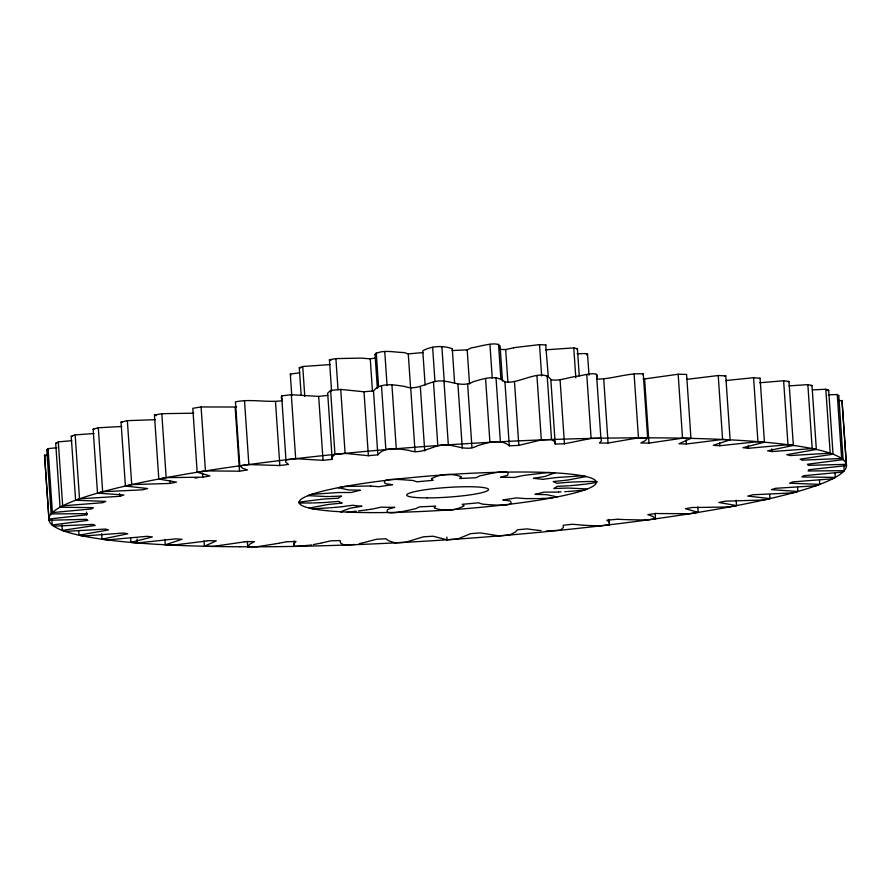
<?xml version="1.0" encoding="UTF-8"?>
<svg xmlns="http://www.w3.org/2000/svg" width="891" height="891" viewBox="0 0 891 891"><rect width="100%" height="100%" fill="white"/><g stroke="black" fill="none" stroke-linecap="round" stroke-linejoin="round"><path stroke-width="1.34" d="M499.45 346.866C500.196 340.117 477.921 346.967 472.063 347.746A22.565 2.673 -3.9 0 0 470.626 348.169L467.196 349.896A110.105 13.042 -3.9 0 0 452.004 350.564M51.867 519.553L52.235 524.999L87.875 520.366L86.449 519.308L49.027 520.277L44.55 455.323L47.513 454.711M44.55 455.089L49.027 520.277M843.833 465.236L844.211 470.682L808.148 470.971L808.672 469.78L846.45 465.581L842.051 400.861L838.966 400.427M846.45 465.581L841.973 400.393M377.361 388.342L375.033 354.273C382.328 349.205 394.067 352.39 403.055 352.48A22.565 2.673 -3.9 0 1 404.559 352.702L408.278 353.939A110.105 13.042 -3.9 0 1 423.392 352.535M299.654 372.794L290.31 374.064L290.978 375.167M281.957 400.761C266.554 402.743 250.816 398.667 235.447 401.852L239.802 465.804L248.856 464.556L279.841 465.536L288.484 464.434L285.744 462.151L285.733 460.391L286.601 459.745L295.678 458.676L323.043 460.346L332.187 459.355L332.009 457.128L334.96 454.388L345.095 453.363L368.373 455.713L377.851 454.833L373.496 390.893C380.769 382.016 394.457 384.968 404.637 386.427C415.496 390.715 425.13 383.564 435.421 381.471C448.34 378.441 460.959 388.888 473.333 381.716C483.29 378.775 496.343 374.253 504.93 381.883L509.296 445.823L518.818 445.389L541.316 439.909L551.518 439.53L554.97 441.836L555.227 444.052L564.448 443.785L591.112 438.405L600.89 438.216L601.525 440.733L599.398 443.061L608.074 443.016L638.457 437.826L647.634 437.826L643.269 373.886C627.464 372.772 612.306 379.176 596.614 379.143M377.851 454.833C385.057 446.023 398.667 448.886 408.769 450.334C419.694 454.61 429.429 447.594 439.775 445.411C452.695 442.382 465.314 452.84 477.699 445.656C487.655 442.704 500.709 438.194 509.296 445.823M275.241 543.878L256.909 546.784L247.731 546.784L249.903 544.089L254.525 541.605L245.649 541.65M643.269 373.886L642.845 374.788M48.905 519.03L86.694 514.831L87.207 513.639L51.155 513.929L46.789 449.988L48.047 448.663L56.89 447.705M647.601 437.904L645.452 440.522L640.829 443.005L648.96 443.094L682.528 438.183L690.948 438.372L686.593 374.432L678.174 374.242L643.09 379.132M332.187 459.355L327.821 395.404L318.677 396.406L291.324 394.724L281.645 395.871L281.222 397.586L282.013 399.135M596.591 377.817C600.812 369.687 580.854 376.191 576.421 376.314C568.013 377.472 558.579 381.381 551.072 379.689C542.318 367.003 518.417 384.778 504.93 381.883M285.955 459.901L281.645 395.871M589.129 525.523L599.676 525.946L609.355 524.799L609.5 522.226L606.871 520.188L617.797 519.23M51.155 513.929L52.402 512.603L91.684 508.906L93.466 507.647L60.065 507.224L55.699 443.272L58.305 441.891L71.681 440.689M844.211 470.682L842.329 472.074L803.671 475.705L801.889 476.963L835.301 477.387L835.023 473.31M434.363 507.58L435.654 506.099A110.105 13.042 -3.9 0 1 419.449 506.834L416.052 508.538A22.565 2.673 -3.9 0 1 414.56 508.984C410.194 509.685 382.662 517.025 387.719 509.507A22.565 2.673 -3.9 0 1 388.61 509.084L394.78 507.313A110.105 13.042 -3.9 0 1 380.969 507.168L372.984 508.928A22.565 2.673 -3.9 0 1 370.589 509.329M460.992 477.03L459.7 478.512A110.105 13.042 -3.9 0 1 475.917 477.776L479.358 476.061A22.565 2.673 -3.9 0 1 480.795 475.627C485.261 474.992 511.902 467.641 507.647 475.103A22.565 2.673 -3.9 0 1 506.745 475.527L500.575 477.298A110.105 13.042 -3.9 0 1 514.397 477.442L522.371 475.683A22.565 2.673 -3.9 0 1 524.766 475.282L548.232 472.52L554.848 472.843L545.459 476.295A22.565 2.673 -3.9 0 1 543.477 476.718L533.397 478.367A110.105 13.042 -3.9 0 1 542.719 479.358L554.013 477.843A22.565 2.673 -3.9 0 1 557.009 477.52L582.491 475.783L586.133 476.551L568.391 479.926A22.565 2.673 -3.9 0 1 565.618 480.282L565.061 480.349M424.717 450.957L420.363 387.017M204.039 540.804L204.407 546.239L216.324 540.859L208.683 540.648M690.948 438.372L679.031 443.751L686.393 444.008L722.59 439.463L730.119 439.842L725.753 375.891L718.224 375.523L686.582 379.388M548.266 376.247L545.726 345.218M373.496 390.893L364.007 391.773L340.741 389.423L330.606 390.436L327.643 393.176L327.821 395.404M60.065 507.224L62.671 505.832L102.777 502.691L105.784 501.399L75.601 500.252L71.235 436.312L75.156 434.886L94.023 433.527M835.301 477.387L832.695 478.779L792.589 481.92L789.571 483.212L819.765 484.359L819.486 480.271M164.88 539.333L165.247 544.769L182.087 539.289L175.605 538.866L137.426 542.953L130.921 542.407L130.643 538.331M725.753 375.891L724.539 376.436M730.119 439.842L713.279 445.322L719.75 445.745L757.94 441.658L764.445 442.203L760.079 378.263L753.574 377.717L725.753 380.535M301.147 394.958L299.298 367.738L302.74 366.491L328.222 364.731A22.565 2.673 -3.9 0 1 330.171 364.664M75.601 500.252L79.511 498.826L119.762 496.309L123.949 494.984L97.509 493.146L93.143 429.206L98.3 427.769L121.744 426.499M819.765 484.359L815.844 485.784L775.593 488.301L771.406 489.627L797.857 491.464L797.579 487.377M130.921 542.407L152.383 536.917L146.915 536.326L107.377 539.901L102.008 539.189L101.641 533.742M760.079 378.263L759.522 378.441M764.445 442.203L742.971 447.694L748.451 448.284L787.978 444.709L793.346 445.422L788.992 381.482L783.623 380.769L759.745 382.751M97.509 493.146L102.665 491.709L142.36 489.85L147.65 488.535L125.397 486.029L121.042 422.089L127.357 420.663L155.357 419.661M797.857 491.464L792.7 492.901L752.995 494.761L747.705 496.087L769.958 498.581L769.679 494.494M102.008 539.189L127.747 533.776L123.359 533.041L83.153 536.037L79.009 535.168L78.731 531.081M788.992 381.482L787.922 381.749M793.346 445.422L767.619 450.835L772.007 451.57L812.202 448.574L816.345 449.443L811.991 385.502L807.847 384.634L788.969 385.87M451.982 348.648C442.738 345.307 431.723 345.975 423.047 350.631A22.565 2.673 -3.9 0 0 422.791 351.021L425.13 385.046M579.261 375.879L577.413 348.671L576.666 348.849M125.397 486.029L131.712 484.604L170.181 483.434L176.496 482.142L158.81 479.024L154.455 415.083L161.806 413.691L193.781 413.19M364.051 542.552L376.537 539.222L386.07 538.788L388.777 540.826L394.98 542.864L405.438 542.307L423.381 536.816L433.059 536.226L447.026 539.779L457.551 539.055L470.637 533.653L480.305 532.907L499.083 535.892L509.507 535.012L515.221 532.15L517.504 529.777L526.993 528.898L536.917 530.201M769.958 498.581L763.643 500.007L725.174 501.176L718.87 502.468L736.545 505.587L736.178 500.152M363.361 542.719L359.218 543.633M499.795 349.45A110.105 13.042 -3.9 0 1 505.676 349.55L513.65 347.802M79.009 535.168L108.579 529.922L105.35 529.054L65.166 531.426L62.325 530.412L61.958 524.966M811.133 385.68L811.991 385.502M286.635 541.728L296.035 541.505L293.83 543.878L294.475 546.395L309.689 545.247M321.907 542.897L330.917 540.826L340.128 540.559L340.384 542.786L343.837 545.08L354.919 544.524M816.345 449.443L786.786 454.688L790.005 455.557L830.189 453.185L833.029 454.198L828.675 390.258L825.834 389.244L812.392 389.89M286.189 541.828L279.562 543.109M321.25 543.031L320.259 543.232M319.602 543.365L313.342 544.579M331.575 391.116L329.436 359.819L335.896 358.605L359.596 358.126A22.565 2.673 -3.9 0 1 362.047 358.193L370.244 358.839A110.105 13.042 -3.9 0 1 375.178 358.071M556.017 497.133L557.198 496.911L547.263 494.783A22.565 2.673 -3.9 0 0 545.225 494.628L534.968 494.371A110.105 13.042 -3.9 0 0 543.967 492.122L554.369 492.11M158.81 479.024L166.171 477.632L202.758 477.175L209.975 475.917L197.167 472.241L192.801 408.301L201.088 406.964L236.65 407.009M736.545 505.587L729.194 506.979L696.918 507.48M552.799 497.746L551.574 497.98M311.616 544.902L310.658 545.08M278.95 543.22L275.998 543.755M828.675 390.258L827.193 390.525M62.325 530.412L95.203 525.434L93.21 524.431L53.727 526.135L52.235 524.999M833.029 454.198L800.151 459.177L802.156 460.179L841.627 458.475L843.12 459.611L807.491 464.244L808.237 465.336L846.327 464.334M692.597 507.436L685.391 508.694L698.199 512.37L697.82 506.934M245.148 541.739L244.379 541.873M243.867 541.962L212.826 546.428L204.407 546.239M197.167 472.241L205.442 470.905L239.523 471.172L247.52 469.98L242.575 468.22L239.846 465.882M698.199 512.37L689.912 513.706L659.496 513.561M370.6 509.329L367.103 509.841M837.674 395.838L838.765 395.671L843.12 459.611M208.126 540.737L207.28 540.859M206.712 540.948L203.705 541.383M586.49 354.941C590.31 352.691 578.838 353.972 577.078 353.716M198.259 477.587L194.962 478.044M202.981 541.483L172.776 545.147L165.247 544.769M655.186 513.372L655.553 518.807L646.498 520.054L627.075 519.665M366.468 509.93L358.483 510.922M841.505 401.718L842.095 401.641M342.3 506.656L352.647 505.253A110.105 13.042 -3.9 0 0 361.958 506.244L352.001 507.87A22.565 2.673 -3.9 0 0 349.907 508.315L340.518 511.768L342.133 511.857M342.033 506.689L341.42 506.767A22.565 2.673 -3.9 0 1 338.346 507.09L333.858 507.491M585.086 484.169C616.294 479.904 578.393 481.931 572.601 482.02A22.565 2.673 -3.9 0 0 569.46 482.198L556.574 483.256A110.105 13.042 -3.9 0 0 553.166 481.563L564.56 480.405M584.117 484.281L577.769 484.982M356.222 511.178L352.368 511.579M577.045 485.049L573.748 485.361M350.408 511.779L351.065 511.712M349.105 511.902L347.122 512.091M546.127 344.962L539.512 344.639L516.045 347.39A22.565 2.673 -3.9 0 0 513.639 347.802M573.158 485.417L572.935 485.439A22.565 2.673 -3.9 0 1 569.806 485.684M333.123 507.558L329.904 507.814M326.874 502.346L338.792 501.355A110.105 13.042 -3.9 0 0 342.189 503.047L329.748 504.328A22.565 2.673 -3.9 0 0 326.975 504.696L309.233 508.059L312.864 508.828L328.857 507.892M326.05 502.401L325.972 502.413A22.565 2.673 -3.9 0 1 322.754 502.591L322.531 502.602M567.946 491.487L583.906 490.239L587.347 488.981L569.182 488.079A22.565 2.673 -3.9 0 0 566.386 488.09L553.846 488.524A110.105 13.042 -3.9 0 0 556.875 486.397L568.603 485.762M566.899 491.554L564.794 491.687M321.941 502.635L319.724 502.736M561.074 491.877L558.857 491.977M577.413 348.671L573.771 347.902L548.288 349.64A22.565 2.673 -3.9 0 0 545.704 349.907M550.738 498.125L539.801 498.515M318.989 502.758L312.975 502.947M828.352 394.791L837.273 394.535L838.765 395.671M329.971 496.487L341.509 496.087A110.105 13.042 -3.9 0 0 338.48 498.214L325.549 498.927A22.565 2.673 -3.9 0 0 322.419 499.183L298.997 502.156L299.131 503.047L311.984 502.97M538.821 498.537L537.351 498.559M329.191 496.51L328.979 496.521A22.565 2.673 -3.9 0 1 326.184 496.532L308.019 495.63L311.449 494.371L336.932 492.612A22.565 2.673 -3.9 0 1 339.961 492.523L351.388 492.489A110.105 13.042 -3.9 0 1 360.398 490.239L350.196 489.983A22.565 2.673 -3.9 0 1 348.103 489.827L338.157 487.711L344.617 486.486L368.317 486.007A22.565 2.673 -3.9 0 1 370.767 486.085M555.126 492.099L555.405 492.088A22.565 2.673 -3.9 0 0 558.423 491.988M536.371 498.581L527.049 498.604A22.565 2.673 -3.9 0 1 524.599 498.526L516.39 497.88A110.105 13.042 -3.9 0 1 502.791 499.907L509.207 500.82A22.565 2.673 -3.9 0 1 510.175 501.11C516.691 507.547 487.967 504.484 483.702 504.261A22.565 2.673 -3.9 0 1 482.087 504.016L478.356 502.791A110.105 13.042 -3.9 0 1 462.229 504.284L463.788 505.565M44.673 456.337L45.274 456.326M696.339 507.469L694.312 507.458M693.744 507.447L693.165 507.447M47.902 450L46.789 449.988M658.961 513.55L658.171 513.528M657.647 513.506L656.611 513.472M56.701 443.317L55.699 443.272M656.099 513.45L647.846 514.63L652.88 516.446L655.553 518.807M626.317 519.642L624.803 519.587M623.433 519.531L624.056 519.553M622.82 519.498L621.595 519.442M370.756 486.085L378.965 486.731A110.105 13.042 -3.9 0 1 392.575 484.704L386.237 483.813A22.565 2.673 -3.9 0 1 385.179 483.501C379.7 476.685 407.332 480.36 411.776 480.36A22.565 2.673 -3.9 0 1 413.279 480.594L416.999 481.819A110.105 13.042 -3.9 0 1 433.137 480.327L431.578 479.046M620.994 519.408L618.265 519.264M588.294 525.478L584.329 525.256M583.638 525.211L572.323 524.264L563.179 525.267L563.357 527.483L560.394 530.223L546.25 530.98M72.115 436.367L71.235 436.312M541.037 530.579L537.507 530.268M300.857 367.894L299.298 367.738M93.878 429.295L93.143 429.206M122.524 422.345L121.042 422.089M156.448 415.618L154.455 415.083M330.94 360.421L329.436 359.819M375.568 355.141L375.033 354.328M837.273 394.535L841.627 458.475M825.834 389.244L830.189 453.185M807.847 384.634L812.202 448.574M783.623 380.769L787.978 444.709M771.818 448.852L772.007 451.57M753.574 377.717L757.94 441.658M748.262 445.556L748.451 448.284M718.224 375.523L722.59 439.463M719.56 443.027L719.75 445.745M686.115 439.92L686.393 444.008M678.174 374.242L682.528 438.183M644.594 379.143L648.96 443.094M634.091 373.886L638.457 437.826M603.719 379.076L608.074 443.016M608.987 519.353L609.355 524.799M596.524 374.276L600.89 438.216M587.503 353.682L589.007 375.178M586.757 374.465L591.112 438.405M573.771 347.902L575.82 377.829M560.083 379.844L564.448 443.785M550.872 380.112L555.227 444.052M547.163 375.59L551.518 439.53M539.512 344.639L541.65 375.924M536.961 375.969L541.316 439.909M514.463 381.448L518.818 445.389M505.676 349.55L507.903 382.206M500.074 345.819L502.491 381.192M498.526 344.216L500.942 379.588M496.02 377.806L500.374 441.747M489.95 344.383L492.266 378.397M485.562 378.363L489.927 442.304M467.196 349.896L469.512 383.91M467.619 383.854L471.974 447.794M457.941 384.444L462.295 448.385M454.61 383.041L452.294 349.016A22.565 2.673 -3.9 0 0 451.971 348.648M441.869 346.543L444.275 381.916M443.974 380.891L448.329 444.832M446.837 537.061L447.026 539.779M432.625 347.178L434.942 381.192M433.449 381.604L437.804 445.556M410.695 387.763L415.05 451.704M408.278 353.939L410.595 387.953M391.917 384.778L396.272 448.719M384.756 351.6L387.073 385.603M381.493 385.658L385.859 449.599M376.258 352.602L378.575 386.616M370.244 358.839L372.471 391.494M364.007 391.773L368.373 455.713M340.741 389.423L345.095 453.363M335.896 358.605L338.034 389.89M330.606 390.436L334.96 454.388M318.677 396.406L323.043 460.346M302.74 366.491L304.778 396.417M290.31 374.064L291.791 395.838M291.324 394.724L295.678 458.676M294.108 540.948L294.475 546.395M275.486 401.585L279.841 465.536M244.502 400.605L248.856 464.556M247.353 541.338L247.731 546.784M235.157 407.232L239.523 471.172M201.088 406.964L205.442 470.905M202.48 473.099L202.758 477.175M170.003 480.717L170.181 483.434M161.806 413.691L166.171 477.632M137.147 538.877L137.426 542.953M127.357 420.663L131.712 484.604M119.572 493.592L119.762 496.309M98.3 427.769L102.665 491.709M86.505 512.113L86.694 514.831M75.156 434.886L79.511 498.826M58.305 441.891L62.671 505.832M48.047 448.663L52.402 512.603M461.026 476.885A22.565 2.673 -3.9 0 0 460.692 476.529C451.648 473.232 440.41 473.834 431.767 478.512A22.565 2.673 -3.9 0 0 431.511 478.901M434.329 507.725A22.565 2.673 -3.9 0 0 434.674 508.082C443.907 511.479 454.933 510.81 463.587 506.099A22.565 2.673 -3.9 0 0 463.843 505.709M370.288 512.603A148.953 17.642 -3.9 0 0 596.246 482.744A148.953 17.642 -3.9 0 0 376.503 481.574A148.953 17.642 -3.9 0 0 370.288 512.603M427.101 497.891A40.964 4.845 -3.9 0 0 488.546 489.582A40.964 4.845 -3.9 0 0 427.39 489.449A40.964 4.845 -3.9 0 0 427.101 497.891M240.013 546.762A399.68 47.323 -3.9 0 0 846.339 466.661A399.68 47.323 -3.9 0 0 256.686 463.509A399.68 47.323 -3.9 0 0 240.013 546.762"/></g></svg>
